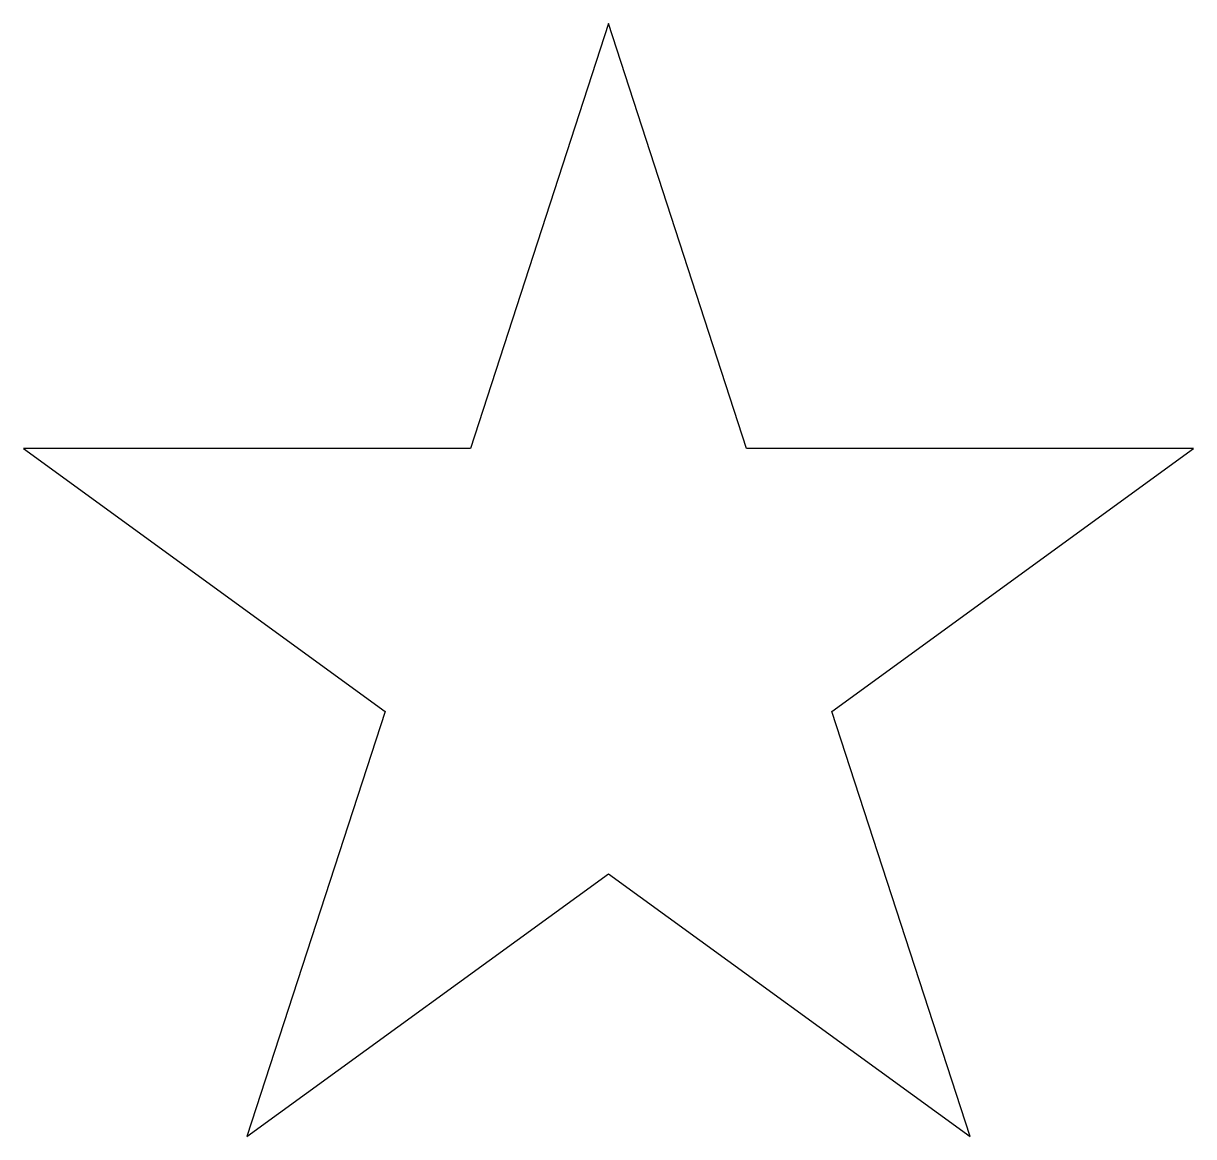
# Model space of a CAD drawing. Header units: centimetres. Extents: x -10.2 to 10.2, y -9.7 to 9.7.
import ezdxf

# ---------------------------------------------------------------- set-up
doc = ezdxf.new("R2010")
doc.units = ezdxf.units.CM
doc.header["$MEASUREMENT"] = 0
doc.layers.add('Camada 1', color=7, linetype='Continuous')

msp = doc.modelspace()

# ---------------------------------------------------------------- linework, layer by layer
at = {"layer": 'Camada 1'}
msp.add_open_spline([(-0.00001, 9.67239), (-0.00001, 9.67239), (2.40084, 2.28334), (2.40084, 2.28334), (2.40084, 2.28334), (2.40084, 2.28334), (10.17015, 2.28334), (10.17015, 2.28334), (10.17015, 2.28334), (10.17015, 2.28334), (3.88465, -2.28334), (3.88465, -2.28334), (3.88465, -2.28334), (3.88465, -2.28334), (6.28548, -9.67239), (6.28548, -9.67239), (6.28548, -9.67239), (6.28548, -9.67239), (-0.00001, -5.1057), (-0.00001, -5.1057), (-0.00001, -5.1057), (-0.00001, -5.1057), (-6.28551, -9.67236), (-6.28551, -9.67236), (-6.28551, -9.67236), (-6.28551, -9.67236), (-3.88465, -2.28334), (-3.88465, -2.28334), (-3.88465, -2.28334), (-3.88465, -2.28334), (-10.17015, 2.28334), (-10.17015, 2.28334), (-10.17015, 2.28334), (-10.17015, 2.28334), (-2.40084, 2.28334), (-2.40084, 2.28334), (-2.40084, 2.28334), (-2.40084, 2.28334), (-0.00001, 9.67239), (-0.00001, 9.67239)], degree=3, knots=[0, 0, 0, 0, 0.09090909, 0.09090909, 0.09090909, 0.09090909, 0.18181818, 0.18181818, 0.18181818, 0.18181818, 0.27272727, 0.27272727, 0.27272727, 0.27272727, 0.36363636, 0.36363636, 0.36363636, 0.36363636, 0.45454545, 0.45454545, 0.45454545, 0.45454545, 0.54545455, 0.54545455, 0.54545455, 0.54545455, 0.63636364, 0.63636364, 0.63636364, 0.63636364, 0.72727273, 0.72727273, 0.72727273, 0.72727273, 0.81818182, 0.81818182, 0.81818182, 0.81818182, 1, 1, 1, 1], dxfattribs=at)

doc.saveas('drawing.dxf')
